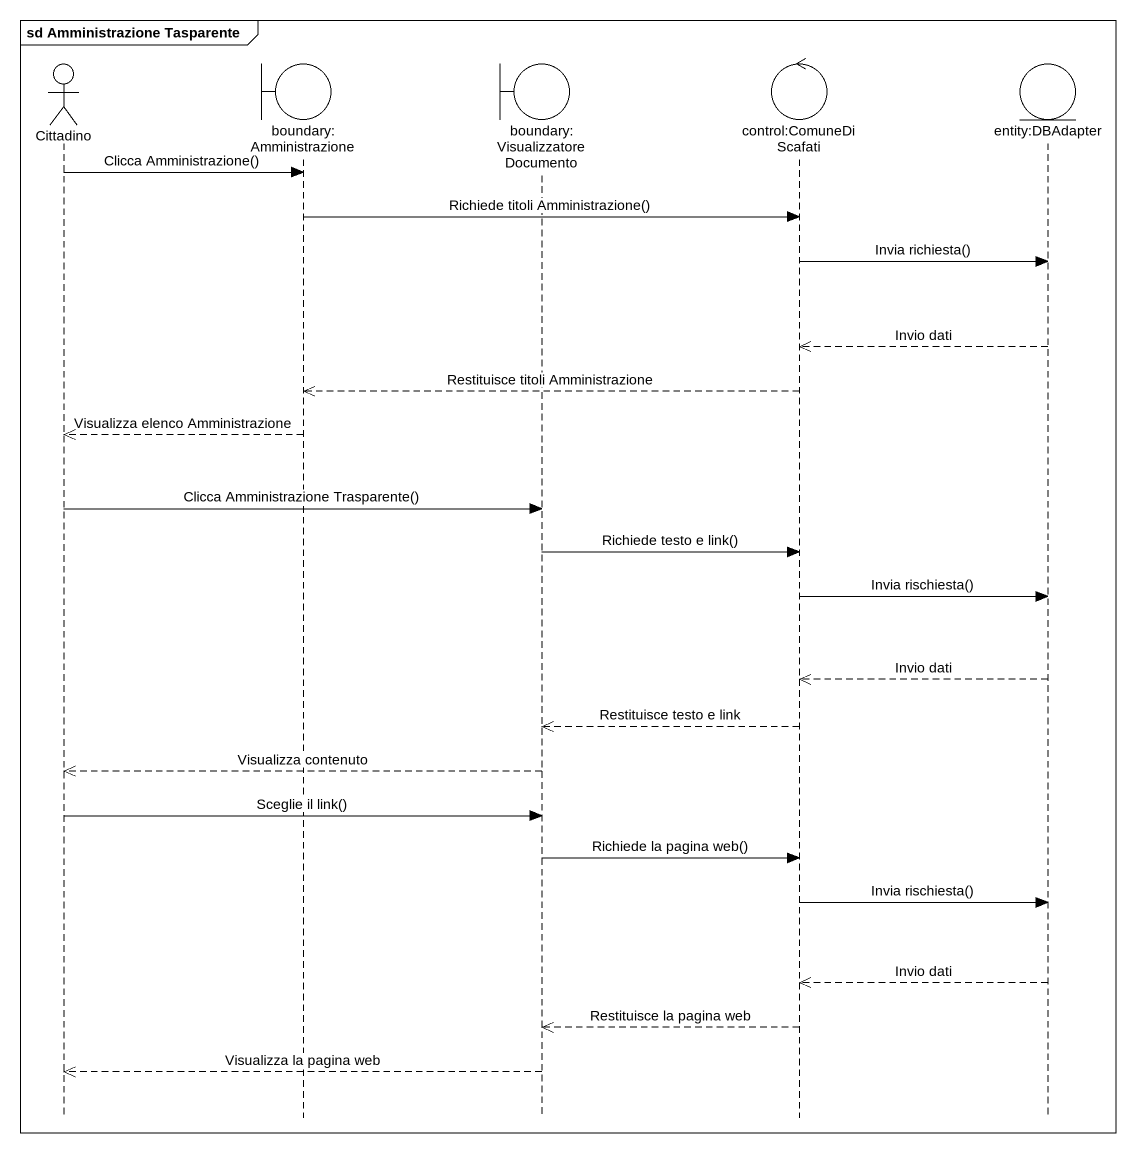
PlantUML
@startuml
mainframe sd Amministrazione Tasparente
hide footbox
actor Cittadino
boundary "boundary:Amministrazione" as boundary_Amministrazione
boundary "boundary:VisualizzatoreDocumento" as boundary_
control "control:ComuneDiScafati" as control_ComuneDiScafati
entity "entity:DBAdapter" as entity_DBAdapter

Cittadino -> boundary_Amministrazione : Clicca Amministrazione()
boundary_Amministrazione -> control_ComuneDiScafati : Richiede titoli Amministrazione()
control_ComuneDiScafati -> entity_DBAdapter : Invia richiesta()
entity_DBAdapter -->> control_ComuneDiScafati : Invio dati
control_ComuneDiScafati -->> boundary_Amministrazione : Restituisce titoli Amministrazione
boundary_Amministrazione -->> Cittadino : Visualizza elenco Amministrazione
Cittadino -> boundary_ : Clicca Amministrazione Trasparente()
boundary_ -> control_ComuneDiScafati : Richiede testo e link()
control_ComuneDiScafati -> entity_DBAdapter : Invia rischiesta()
entity_DBAdapter -->> control_ComuneDiScafati : Invio dati
control_ComuneDiScafati -->> boundary_ : Restituisce testo e link
boundary_ -->> Cittadino : Visualizza contenuto
Cittadino -> boundary_ : Sceglie il link()
boundary_ -> control_ComuneDiScafati : Richiede la pagina web()
control_ComuneDiScafati -> entity_DBAdapter : Invia rischiesta()
entity_DBAdapter -->> control_ComuneDiScafati : Invio dati
control_ComuneDiScafati -->> boundary_ : Restituisce la pagina web
boundary_ -->> Cittadino : Visualizza la pagina web
@enduml
